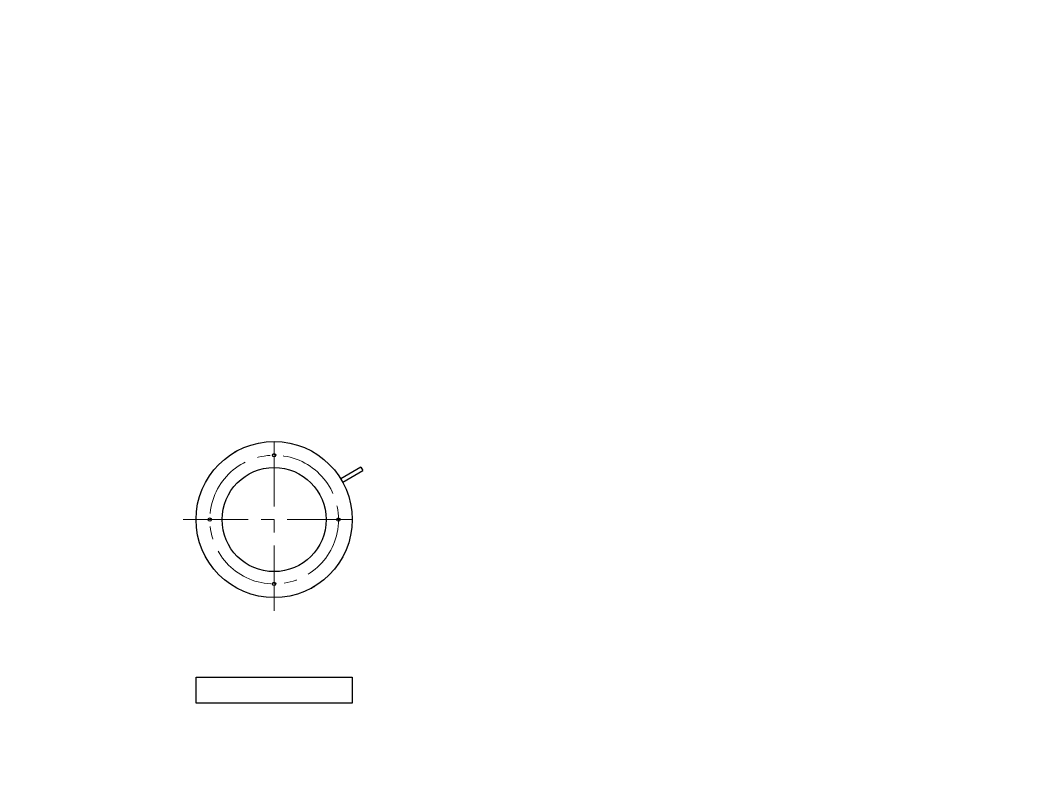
# Paper-space layout 'A3_1_2' of a CAD drawing. Header units: millimetres. Extents: x 0 to 392, y 0 to 286.
# The model-space entities are those that its viewports show. They can reach past a viewport. Long polylines and large blocks are cut down to what shows.
import ezdxf

# ---------------------------------------------------------------- set-up
doc = ezdxf.new("R2010")
doc.units = ezdxf.units.MM
doc.linetypes.add('CENTER', pattern=[2, 1.25, -0.25, 0.25, -0.25])
doc.layers.get('0').update_dxf_attribs({"lineweight": 30})
doc.layers.add('2KD_寸法１', color=7, linetype='Continuous', lineweight=15)
doc.layers.add('PINOFF', color=6, linetype='Continuous', lineweight=9)
doc.layers.get('PINOFF').freeze()

# ---------------------------------------------------------------- blocks, each defined once
blk = doc.blocks.new('A$C6A94428A')
for p, q in [((-31.3, 51.21), (-31.29, 51.2)), ((-28.69, 52.7), (-28.7, 52.71)), ((66.73, 40.32), (51.17, 31.33)), ((66.73, 40.32), (68.28, 37.63)), ((51.06, 31.5), (51.06, 31.5)), ((52.72, 28.65), (68.28, 37.63)), ((-52.7, -28.69), (-52.71, -28.7)), ((-51.21, -31.3), (-51.2, -31.29)), ((28.69, -52.7), (28.7, -52.71)), ((31.3, -51.21), (31.29, -51.2))]:
    blk.add_line(p, q)
at = {"flags": 128}
for points in [[(-28.7, 52.71), (-28.72, 52.7), (-28.86, 52.62), (-29.12, 52.47), (-29.48, 52.26), (-29.89, 52.02), (-30.32, 51.78), (-30.71, 51.55), (-31.03, 51.37), (-31.23, 51.25), (-31.3, 51.21)], [(-52.71, -28.7), (-52.7, -28.72), (-52.62, -28.86), (-52.47, -29.12), (-52.26, -29.48), (-52.02, -29.89), (-51.78, -30.32), (-51.55, -30.71), (-51.37, -31.03), (-51.25, -31.23), (-51.21, -31.3)], [(28.7, -52.71), (28.72, -52.7), (28.86, -52.62), (29.12, -52.47), (29.48, -52.26), (29.89, -52.02), (30.32, -51.78), (30.71, -51.55), (31.03, -51.37), (31.23, -51.25), (31.3, -51.21), (31.3, -51.21)]]:
    blk.add_lwpolyline(points, dxfattribs=at)
for centre, radius in [((0, 0), 60), ((0, 49.43), 1.25), ((0, 0), 40), ((-49.43, 0), 1.25), ((49.43, 0), 1.25), ((0, -49.43), 1.25)]:
    blk.add_circle(centre, radius)

msp = doc.modelspace()

# ---------------------------------------------------------------- linework, layer by layer
msp.add_lwpolyline([(133.977, 66.097), (253.977, 66.097), (253.977, 46.097), (133.977, 46.097)], close=True)
at = {"layer": '2KD_寸法１', "linetype": 'CENTER', "ltscale": 10}
for p, q in [((193.977, 117.314), (193.977, 257.314)), ((123.977, 187.314), (263.977, 187.314))]:
    msp.add_line(p, q, dxfattribs=at)
msp.add_circle((193.977, 187.314), 49.434, dxfattribs=at)

# ---------------------------------------------------------------- block references
msp.add_blockref('A$C6A94428A', (193.977, 187.314))

psp = doc.layouts.new('A3_1_2')

# ---------------------------------------------------------------- viewports
at = {"layer": 'PINOFF', "color": 7, "lineweight": 0}
psp.add_viewport(center=(195.5, 142.5), size=(392, 286), view_center_point=(391, 285), view_height=572.00001, dxfattribs=at)

doc.saveas('drawing.dxf')
